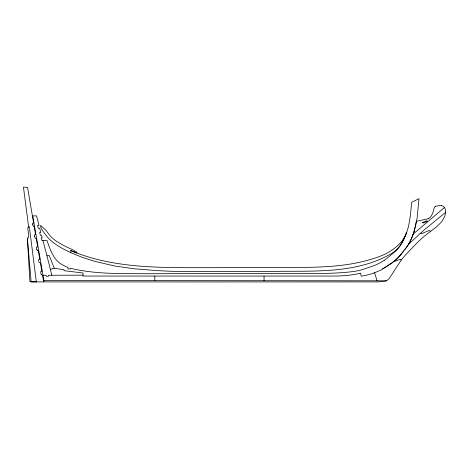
<?xml version="1.0" encoding="UTF-8"?>
<svg xmlns="http://www.w3.org/2000/svg" width="469" height="469" viewBox="0 0 469 469"><rect width="100%" height="100%" fill="white"/><g stroke="black" fill="none" stroke-linecap="round" stroke-linejoin="round"><path stroke-width="0.7" d="M405.503 235.344L403.059 240.761A41.383 41.383 0 0 1 402.595 241.641L400.913 244.484A37.321 37.321 0 0 1 400.368 245.31L400.291 245.422A25.056 25.056 0 0 1 398.691 247.521A26.381 26.381 0 0 1 396.874 249.444L396.094 250.153A31.317 31.317 0 0 1 394.458 251.501L394.036 251.818A45.446 45.446 0 0 1 392.313 253.043C354.681 275.549 308.168 270.179 266.316 271.58L177.481 271.563L157.936 270.677L134.216 268.772L114.33 265.929L94.779 261.327L81.682 257.141L70.772 252.662L70.819 250.557L72.754 251.413M441.452 205.662A4.074 4.074 0 0 1 444.419 207.497L445.04 208.641A5.37 5.37 0 0 1 445.468 210.053L445.544 210.944A11.602 11.602 0 0 1 445.521 212.094L445.351 213.647A15.882 15.882 0 0 1 444.952 215.506L444.852 215.851A8.905 8.905 0 0 1 444.641 216.444L442.613 220.36A18.783 18.783 0 0 1 441.423 222.06L436.533 226.838L424.943 235.678A131.085 131.085 0 0 0 415.305 244.654L406.265 254.145A89.714 89.714 0 0 0 401.317 260.002L389.276 278.404A6.695 6.695 0 0 1 388.936 278.791L387.118 280.386A4.743 4.743 0 0 1 386.497 280.773L386.409 280.814A4.966 4.966 0 0 1 385.706 281.083L377.973 281.91L44.15 281.91L32.736 215.898L36.57 215.898L39.021 225.489L37.491 225.495L38.335 228.268L39.672 228.268L40.78 232.507L39.595 232.507L40.428 235.262L41.524 235.262L42.187 237.812L41.19 237.812L42.034 240.609L47.093 240.609A106.434 106.434 0 0 0 50.165 249.109A52.997 52.997 0 0 0 53.314 255.628A24.159 24.159 0 0 0 59.358 262.845A39.232 39.232 0 0 0 67.941 267.4L67.941 268.907L70.52 268.907L70.52 268.28C95.682 274.4 121.829 273.538 147.53 273.738L299.292 273.409C317.783 273.45 336.367 273.884 354.728 271.328A73.68 73.68 0 0 0 356.809 270.959A69.723 69.723 0 0 0 361.447 269.898L373.969 265.689A72.888 72.888 0 0 0 374.948 265.284A55.377 55.377 0 0 0 384.258 260.289M414.215 231.158L417.17 217.745L418.993 198.657L411.641 202.268L410.481 214.908L408.827 224.809A60.044 60.044 0 0 1 406.482 232.935L406.271 233.421M412.919 234.951L413.611 233.011A74.096 74.096 0 0 0 414.262 231L416.607 221.239L427.47 218.923A10.265 10.265 0 0 0 428.684 218.39M406.119 233.808L405.626 235.033M406.805 246.835L407.11 246.407A47.433 47.433 0 0 0 407.989 245.088L409.032 243.388M407.086 246.43L406.494 247.269M406.476 247.292L405.873 248.119M405.239 248.969L405.849 248.148M405.533 248.57L404.917 249.391M404.899 249.414L403.956 250.651M403.311 251.49L403.938 250.675M403.616 251.097L401.992 253.143M402.965 251.929L400.983 254.362A54.586 54.586 0 0 1 394.828 260.682M401.634 253.577L400.96 254.391M408.423 244.396L423.783 230.267L445.491 212.451M413.259 234.013L444.436 207.521M390.882 263.684L380.699 270.15L374.526 272.776A60.689 60.689 0 0 1 361.212 276.153L360.579 273.204A102.054 102.054 0 0 1 346.556 275.473A140.366 140.366 0 0 1 332.351 276.048L82.984 276.048L83.101 273.011L63.995 270.672L64.048 269.775L54.228 268.204L50.4 269.399L51.789 275.262M382.61 269.018L391.04 263.572A54.427 54.427 0 0 0 394.804 260.658L395.215 261.239L400.239 259.263L401.212 260.143M435.332 206.43L436.399 206.102A16.046 16.046 0 0 1 437.958 205.803A18.953 18.953 0 0 1 439.517 205.645L441.452 205.668M42.949 240.609L46.964 255.828L49.181 255.435L54.228 268.204M43.007 275.291L46.079 275.28L46.302 276.276L48.424 276.235L48.448 275.274L83.019 275.151M386.45 280.796L43.922 280.579M36.336 281.869L29.928 281.717L27.366 238.059L27.8 238.311A3.67 3.67 0 0 0 28.697 235.684L27.7 227.799L29.318 226.627L36.342 281.91M75.656 252.592L76.887 253.061L76.676 252.029L72.249 249.555A109.213 109.213 0 0 1 62.043 244.589L56.356 241.236L51.883 237.695A27.073 27.073 0 0 1 50.183 235.936L45.651 229.986L41.483 226.175A9.069 9.069 0 0 0 40.51 225.624L41.202 228.45A88.377 88.377 0 0 0 47.656 237.308C53.912 244.261 62.436 248.676 70.772 252.662M75.251 252.433L70.819 250.557M73.24 251.619C112.818 267.629 156.277 267.717 198.287 267.688L272.847 267.6C308.643 267.137 345.893 269.194 380.037 256.273A71.476 71.476 0 0 0 381.021 255.886A60.349 60.349 0 0 0 383.935 254.644A54.117 54.117 0 0 0 385.84 253.723A47.269 47.269 0 0 0 387.705 252.721A43.224 43.224 0 0 0 389.071 251.917L389.522 251.636A68.621 68.621 0 0 0 390.853 250.78L392.172 249.895A63.491 63.491 0 0 0 393.479 248.992L394.335 248.371A41.571 41.571 0 0 0 396 247.069A37.719 37.719 0 0 0 396.809 246.389A39.853 39.853 0 0 0 397.982 245.322A37.491 37.491 0 0 0 400.198 243.053A35.978 35.978 0 0 0 401.886 241.019A34.389 34.389 0 0 0 403.117 239.301L403.41 238.856A33.557 33.557 0 0 0 404.237 237.507A31.487 31.487 0 0 0 404.753 236.581A33.903 33.903 0 0 0 405.474 235.168A31.564 31.564 0 0 0 405.914 234.207A33.856 33.856 0 0 0 406.699 232.243L404.882 236.851A61.058 61.058 0 0 1 403.575 239.741A46.583 46.583 0 0 1 401.282 243.909A40.973 40.973 0 0 1 398.539 247.796A40.633 40.633 0 0 1 394.968 251.695L386.403 258.753A72.244 72.244 0 0 1 385.113 259.674A61.134 61.134 0 0 1 384.246 260.272M430.659 231.334L429.205 230.484L421.279 233.785L420.541 233.14M41.342 274.617L42.022 275.051A3.342 3.342 0 0 0 42.491 275.127L43.646 281.91L31.159 281.91L27.366 238.059M37.221 250.212L37.145 250.124A2.38 2.38 0 0 1 36.828 249.473M33.287 225.941L33.106 225.683A3.271 3.271 0 0 1 32.766 224.792M36.817 249.479L36.652 248.91A9.175 9.175 0 0 1 36.5 248.154L36.365 247.093L37.684 246.923L36.336 238.991M374.526 272.776L377.146 280.82M46.964 255.828L50.4 269.399M34.19 226.421L35.609 234.734L34.413 234.881L34.6 236.382A7.123 7.123 0 0 0 34.694 236.833M28.65 227.107L23.45 187.09L27.548 187.418L33.639 223.156L32.578 223.297L32.666 224.258A5.528 5.528 0 0 0 32.766 224.792M264.053 276.048L264.053 280.814M154.805 276.048L154.805 280.697M400.977 254.403A54.474 54.474 0 0 1 390.929 263.748M414.098 231.123A57.634 57.634 0 0 1 407.244 246.53M41.331 274.623A2.591 2.591 0 0 1 40.955 273.679L40.61 271.674L41.876 271.522L40.422 263.009A2.245 2.245 0 0 1 39.402 262.57L39.109 262.212A2.521 2.521 0 0 1 38.886 261.696A4.878 4.878 0 0 1 38.669 260.717L38.581 259.609L39.818 259.433L38.352 250.839A2.134 2.134 0 0 1 37.203 250.229M36.301 239.055A3.06 3.06 0 0 1 34.718 236.833M34.196 226.392A1.935 1.935 0 0 1 33.264 225.964M412.884 234.94A56.327 56.327 0 0 1 409.068 243.405M435.326 206.413A1.577 1.577 0 0 0 434.605 207.069A3.441 3.441 0 0 0 434.517 207.228A5.757 5.757 0 0 0 434.101 208.172L433.333 211.073A17.417 17.417 0 0 1 432.987 212.217L432.846 212.604A20.853 20.853 0 0 1 432.055 214.48L431.134 216.133A6.73 6.73 0 0 1 428.701 218.431M422.44 222.582L422.974 222.986L427.03 221.55L427.247 221.04L426.737 220.776L422.44 222.552"/></g></svg>
